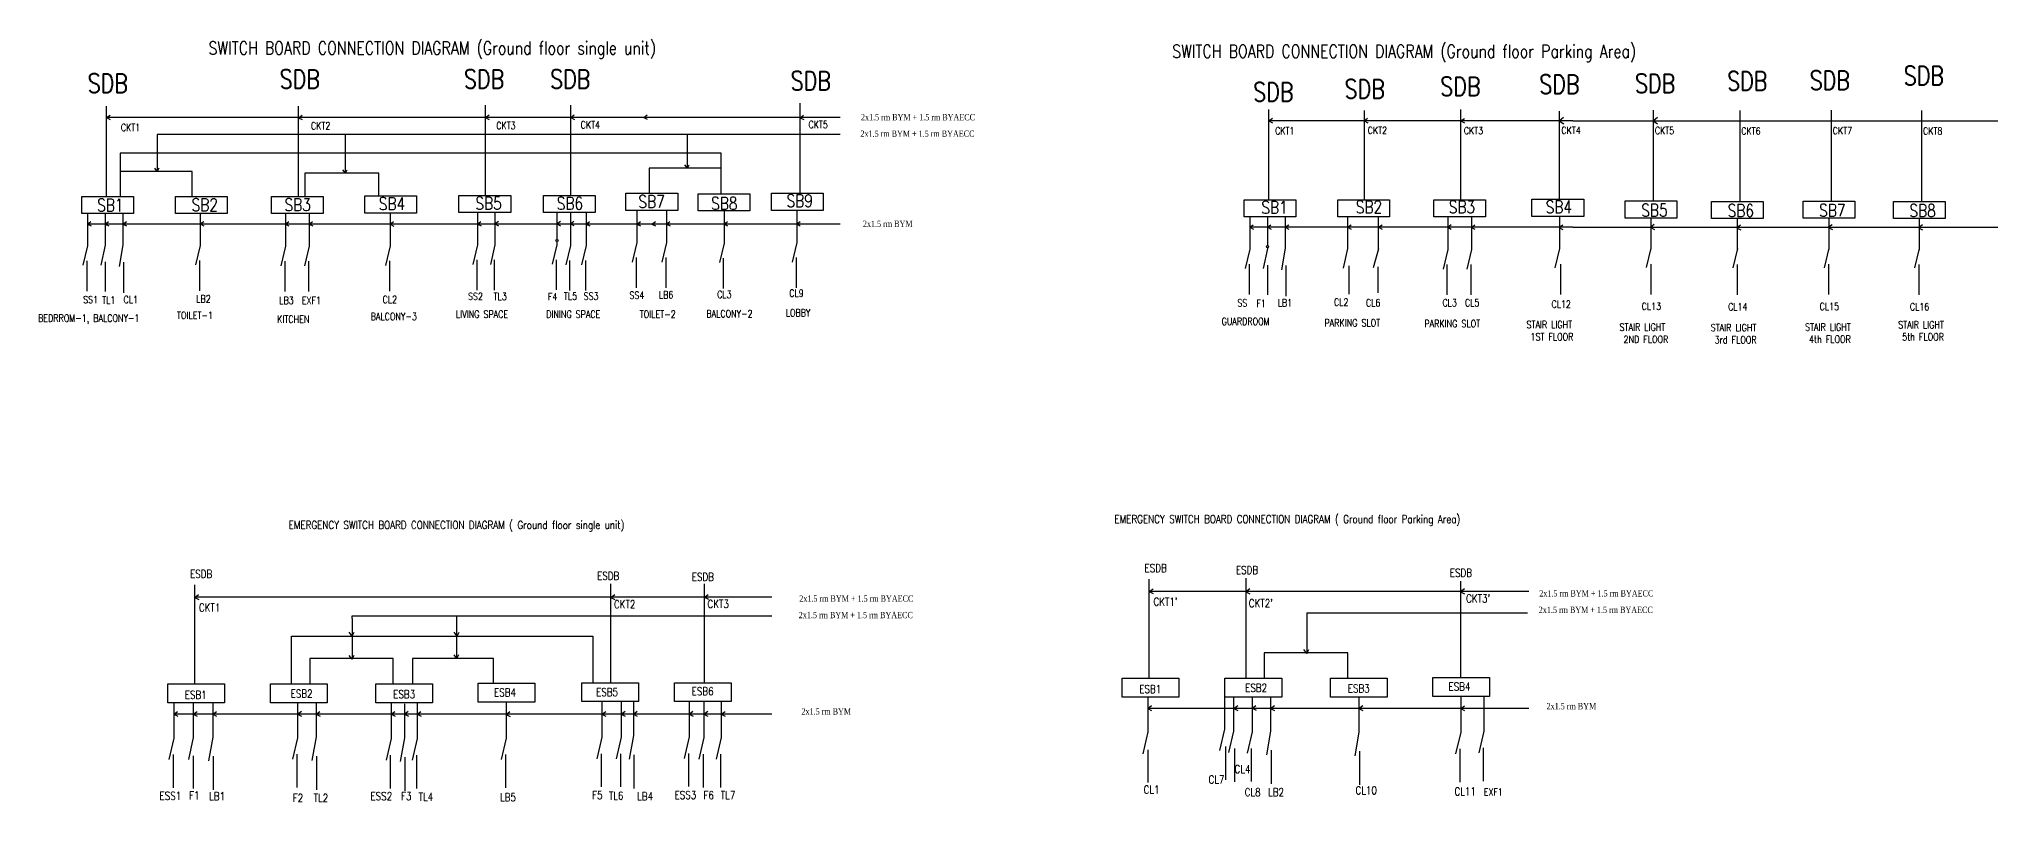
# Model space of a CAD drawing. Header units: inches. Extents: x 4849 to 14405, y -37970 to -930.
# Drawn here: x 5431 to 6360, y -36638 to -36275 of the extents above; entities that cross this region are included whole.
import ezdxf

# ---------------------------------------------------------------- set-up
doc = ezdxf.new("R2010")
doc.units = ezdxf.units.IN
doc.header["$LTSCALE"] = 10
doc.header["$MEASUREMENT"] = 0
doc.layers.add('Diagram', color=134, linetype='Continuous', plot=False)
doc.styles.get("Standard").update_dxf_attribs({"font": 'simplex.shx', "width": 0.8, "height": 3})

msp = doc.modelspace()

# ---------------------------------------------------------------- linework, layer by layer
at = {"layer": 'Diagram'}
for p, q in [((5462.77, -36349.92), (5462.77, -36306.97)), ((5554.22, -36349.92), (5554.22, -36306.97)), ((5643.31, -36349.41), (5643.31, -36306.46)), ((5683.92, -36349.41), (5683.92, -36306.46)), ((5718.65, -36312.26), (5720.3, -36311.01)), ((5793.17, -36348.39), (5793.17, -36305.43)), ((6016.48, -36351.48), (6016.48, -36308.52)), ((6061.84, -36309), (6061.84, -36351.48)), ((6107.93, -36351.48), (6107.93, -36308.52)), ((6154.77, -36309.37), (6154.77, -36351.27)), ((6199.6, -36308.85), (6199.6, -36352.09)), ((6240.75, -36309.06), (6240.75, -36352.3)), ((6284.35, -36308.9), (6284.35, -36352.15)), ((6327.34, -36309.05), (6327.34, -36352.29)), ((5462.77, -36312.39), (5464.43, -36311.14)), ((5812.16, -36312.34), (5462.77, -36312.34)), ((5462.77, -36312.39), (5464.46, -36313.25)), ((5554.22, -36312.42), (5555.87, -36311.17)), ((5554.22, -36312.42), (5555.91, -36313.28)), ((5643.31, -36312.37), (5644.97, -36311.12)), ((5643.31, -36312.37), (5645.01, -36313.23)), ((5683.92, -36312.34), (5685.58, -36311.09)), ((5683.92, -36312.34), (5685.62, -36313.2)), ((5718.65, -36312.26), (5720.34, -36313.12)), ((5793.17, -36312.47), (5794.83, -36311.22)), ((5793.17, -36312.47), (5794.87, -36313.33)), ((6016.48, -36313.94), (6018.14, -36312.69)), ((6161.3, -36313.89), (6016.48, -36313.89)), ((6016.48, -36313.94), (6018.17, -36314.8)), ((6061.84, -36313.89), (6063.49, -36312.64)), ((6061.84, -36313.97), (6063.53, -36314.83)), ((6107.93, -36313.97), (6109.59, -36312.72)), ((6107.93, -36313.97), (6109.62, -36314.83)), ((6154.77, -36313.89), (6156.78, -36312.19)), ((6154.77, -36313.89), (6156.91, -36315.28)), ((6161.3, -36313.89), (6227.56, -36313.89)), ((6199.6, -36313.89), (6201.6, -36312.19)), ((6199.6, -36313.89), (6201.54, -36315.31)), ((5755.5, -36329.25), (5469.22, -36329.25)), ((5812.16, -36320.44), (5486.92, -36320.44)), ((5486.92, -36320.44), (5486.92, -36338.05)), ((5576.52, -36338.88), (5576.52, -36320.44)), ((5739.48, -36336.51), (5739.48, -36320.44)), ((5503.55, -36338.05), (5469.22, -36338.05)), ((5469.22, -36338.05), (5469.22, -36349.92)), ((5486.93, -36338.05), (5485.68, -36336.4)), ((5486.93, -36338.05), (5487.79, -36336.36)), ((5503.55, -36349.92), (5503.55, -36338.05)), ((5592.43, -36338.88), (5557.26, -36338.88)), ((5557.26, -36338.88), (5557.26, -36349.92)), ((5576.52, -36338.88), (5575.27, -36337.23)), ((5576.52, -36338.88), (5577.38, -36337.19)), ((5592.43, -36349.67), (5592.43, -36338.88)), ((5755.5, -36336.51), (5721.17, -36336.51)), ((5721.17, -36336.51), (5721.17, -36348.39)), ((5739.47, -36336.51), (5738.22, -36334.86)), ((5739.47, -36336.51), (5740.33, -36334.82)), ((5755.5, -36348.39), (5755.5, -36336.51)), ((5715.44, -36356.6), (5715.44, -36371.92)), ((5729.51, -36356.6), (5729.51, -36371.92)), ((5756.92, -36356.85), (5756.92, -36372.17)), ((5791.55, -36356.6), (5791.55, -36371.92)), ((5453.67, -36358.13), (5453.67, -36373.45)), ((5453.67, -36363.1), (5455.33, -36361.85)), ((5812.16, -36363.1), (5453.67, -36363.1)), ((5453.67, -36363.1), (5455.36, -36363.96)), ((5462.09, -36358.13), (5462.09, -36373.23)), ((5462.09, -36363.1), (5463.74, -36361.85)), ((5462.09, -36363.1), (5463.78, -36363.96)), ((5470.55, -36358.13), (5470.55, -36373)), ((5470.55, -36363.1), (5472.2, -36361.85)), ((5470.55, -36363.1), (5472.24, -36363.96)), ((5507.38, -36357.94), (5507.38, -36373.26)), ((5507.38, -36363.05), (5509.03, -36361.8)), ((5507.38, -36363.05), (5509.07, -36363.91)), ((5547.95, -36358.33), (5547.95, -36373.66)), ((5547.95, -36363.07), (5549.61, -36361.82)), ((5547.95, -36363.07), (5549.64, -36363.93)), ((5559.26, -36363.11), (5560.91, -36361.86)), ((5559.26, -36363.11), (5560.95, -36363.97)), ((5559.27, -36358.33), (5559.27, -36373.66)), ((5597.87, -36358.14), (5597.87, -36373.46)), ((5597.87, -36363.17), (5599.53, -36361.92)), ((5597.87, -36363.17), (5599.57, -36364.03)), ((5639.44, -36357.74), (5639.44, -36373.06)), ((5639.44, -36363.1), (5641.1, -36361.85)), ((5639.44, -36363.1), (5641.14, -36363.96)), ((5647.8, -36357.74), (5647.8, -36373.06)), ((5647.8, -36363.04), (5649.45, -36361.79)), ((5647.8, -36363.04), (5649.49, -36363.9)), ((5677.28, -36357.6), (5677.28, -36370.39)), ((5677.28, -36363.04), (5678.94, -36361.79)), ((5677.28, -36363.04), (5678.97, -36363.9)), ((5683.7, -36357.91), (5683.7, -36373.24)), ((5683.7, -36363), (5685.36, -36361.75)), ((5683.7, -36363), (5685.4, -36363.86)), ((5691.22, -36357.91), (5691.22, -36373.24)), ((5691.22, -36363.11), (5692.88, -36361.86)), ((5691.22, -36363.11), (5692.91, -36363.97)), ((5715.44, -36363.1), (5717.1, -36361.85)), ((5715.44, -36363.1), (5717.13, -36363.96)), ((5722.54, -36363.1), (5724.19, -36361.85)), ((5722.54, -36363.1), (5724.23, -36363.96)), ((5729.51, -36363.1), (5731.17, -36361.85)), ((5729.51, -36363.1), (5731.21, -36363.96)), ((5756.92, -36363.12), (5758.58, -36361.87)), ((5756.92, -36363.12), (5758.61, -36363.98)), ((5791.55, -36363.06), (5793.21, -36361.82)), ((5791.55, -36363.06), (5793.24, -36363.93)), ((6007.38, -36359.68), (6007.38, -36375)), ((6007.38, -36364.65), (6009.04, -36363.4)), ((6161.3, -36364.65), (6007.38, -36364.65)), ((6007.38, -36364.65), (6009.07, -36365.51)), ((6015.8, -36359.68), (6015.8, -36373.33)), ((6015.8, -36364.65), (6017.46, -36363.4)), ((6015.8, -36364.65), (6017.49, -36365.51)), ((6024.26, -36359.68), (6024.26, -36374.55)), ((6024.26, -36364.65), (6025.91, -36363.4)), ((6024.26, -36364.65), (6025.95, -36365.51)), ((6054, -36359.49), (6054, -36374.81)), ((6054, -36364.65), (6055.65, -36363.4)), ((6054, -36364.65), (6055.69, -36365.51)), ((6068.74, -36374.87), (6068.74, -36359.68)), ((6068.74, -36364.65), (6070.4, -36363.4)), ((6068.74, -36364.65), (6070.44, -36365.51)), ((6101.66, -36359.89), (6101.66, -36375.21)), ((6101.66, -36364.62), (6103.32, -36363.37)), ((6101.66, -36364.62), (6103.35, -36365.48)), ((6112.97, -36364.66), (6114.62, -36363.41)), ((6112.97, -36364.66), (6114.66, -36365.52)), ((6112.98, -36359.89), (6112.98, -36375.21)), ((6154.87, -36359.37), (6154.87, -36374.7)), ((6154.87, -36364.65), (6156.53, -36363.4)), ((6154.87, -36364.87), (6156.57, -36365.73)), ((6161.3, -36364.65), (6228.33, -36364.65)), ((6198.39, -36364.43), (6200.04, -36363.18)), ((6198.47, -36360.29), (6198.47, -36375.12)), ((6198.47, -36364.8), (6200.17, -36365.66)), ((6239.54, -36364.64), (6241.2, -36363.39)), ((6239.62, -36360.51), (6239.62, -36375.34)), ((6239.62, -36365.01), (6241.32, -36365.87)), ((6283.14, -36364.49), (6284.79, -36363.24)), ((6283.22, -36360.35), (6283.22, -36375.18)), ((6283.22, -36364.86), (6284.91, -36365.72)), ((6326.13, -36364.63), (6327.79, -36363.38)), ((6326.22, -36360.5), (6326.22, -36375.33)), ((6326.22, -36365), (6327.91, -36365.86)), ((5453.67, -36373.45), (5451.46, -36382.76)), ((5462.09, -36373.23), (5460.02, -36382.76)), ((5470.55, -36373), (5468.74, -36383.28)), ((5507.38, -36373.26), (5505.17, -36382.57)), ((5547.95, -36373.66), (5545.74, -36382.97)), ((5559.27, -36373.66), (5557.07, -36382.97)), ((5597.87, -36373.46), (5595.66, -36382.77)), ((5639.44, -36373.06), (5637.23, -36382.37)), ((5647.8, -36373.06), (5645.59, -36382.37)), ((5677.28, -36372.92), (5675.07, -36382.23)), ((5677.28, -36371.48), (5677.28, -36372.92)), ((5683.7, -36373.24), (5681.49, -36382.55)), ((5691.22, -36373.24), (5689.01, -36382.55)), ((5715.44, -36371.92), (5713.23, -36381.23)), ((5729.51, -36371.92), (5727.3, -36381.23)), ((5756.92, -36372.17), (5754.71, -36381.48)), ((5791.55, -36371.92), (5789.34, -36381.23)), ((6007.38, -36375), (6005.17, -36384.31)), ((6015.8, -36374.78), (6013.73, -36384.31)), ((6015.8, -36374.41), (6015.8, -36374.78)), ((6024.26, -36374.55), (6022.45, -36384.83)), ((6054, -36374.81), (6051.79, -36384.12)), ((6068.74, -36374.87), (6066.11, -36384)), ((6101.66, -36375.21), (6099.45, -36384.52)), ((6112.98, -36375.21), (6110.78, -36384.52)), ((6154.87, -36374.7), (6152.66, -36384.01)), ((6198.48, -36374.51), (6196.28, -36383.82)), ((6239.64, -36374.72), (6237.43, -36384.03)), ((6283.23, -36374.57), (6281.02, -36383.88)), ((6326.23, -36374.71), (6324.02, -36384.02)), ((5453.33, -36380.6), (5453.33, -36395.04)), ((5462.09, -36381.1), (5462.09, -36395.26)), ((5470.77, -36381.32), (5470.77, -36395.94)), ((5507.03, -36380.41), (5507.03, -36394.84)), ((5547.61, -36380.81), (5547.61, -36395.24)), ((5558.93, -36380.81), (5558.93, -36395.24)), ((5597.53, -36380.61), (5597.53, -36395.04)), ((5639.1, -36380.21), (5639.1, -36394.65)), ((5647.45, -36380.21), (5647.45, -36394.65)), ((5676.94, -36380.08), (5676.94, -36394.51)), ((5683.36, -36380.39), (5683.36, -36394.82)), ((5690.88, -36380.39), (5690.88, -36394.82)), ((5715.1, -36379.08), (5715.1, -36393.51)), ((5729.17, -36379.08), (5729.17, -36393.51)), ((5756.58, -36379.32), (5756.58, -36393.75)), ((5791.21, -36379.08), (5791.21, -36393.51)), ((6007.04, -36382.16), (6007.04, -36396.59)), ((6015.8, -36382.65), (6015.8, -36396.81)), ((6024.48, -36382.87), (6024.48, -36397.49)), ((6054.53, -36382.94), (6054.53, -36396.46)), ((6068.46, -36395.91), (6068.46, -36383.45)), ((6101.32, -36382.36), (6101.32, -36396.79)), ((6112.64, -36382.36), (6112.64, -36396.79)), ((6155.4, -36382.16), (6155.4, -36396.6)), ((6198.36, -36382.17), (6198.36, -36396.6)), ((6239.51, -36382.38), (6239.51, -36396.81)), ((6283.11, -36382.23), (6283.11, -36396.66)), ((6326.1, -36382.37), (6326.1, -36396.8)), ((5959.51, -36579.44), (5959.51, -36532.28)), ((6005.55, -36531.75), (6005.55, -36579.44)), ((6107.81, -36533.28), (6107.81, -36579.16)), ((5504.8, -36582.22), (5504.8, -36535.06)), ((5504.8, -36541), (5506.62, -36539.63)), ((5504.8, -36541), (5506.66, -36541.95)), ((5779.68, -36540.95), (5504.86, -36540.95)), ((5703.02, -36581.65), (5703.02, -36534.49)), ((5703.02, -36540.98), (5704.83, -36539.61)), ((5703.02, -36540.98), (5704.87, -36541.93)), ((5747.6, -36581.65), (5747.6, -36534.49)), ((5747.6, -36540.95), (5749.42, -36539.58)), ((5747.6, -36540.95), (5749.46, -36541.9)), ((5959.51, -36538.23), (5961.33, -36536.86)), ((5959.51, -36538.23), (5961.37, -36539.17)), ((6140.38, -36538.18), (5959.58, -36538.18)), ((6005.55, -36538.18), (6007.37, -36536.81)), ((6005.55, -36538.3), (6007.41, -36539.25)), ((6107.81, -36538.18), (6109.63, -36536.81)), ((6107.81, -36538.35), (6109.67, -36539.3)), ((5579.76, -36551.12), (5579.76, -36549.85)), ((5579.76, -36549.85), (5779.68, -36549.85)), ((5579.76, -36551.12), (5579.76, -36570.45)), ((5629.68, -36570.09), (5629.68, -36549.85)), ((6034.47, -36548.34), (6034.47, -36567.67)), ((6034.47, -36548.34), (6139.6, -36548.34)), ((5550.79, -36582.22), (5550.79, -36559.39)), ((5550.79, -36559.39), (5694.46, -36559.39)), ((5579.72, -36559.39), (5578.35, -36557.58)), ((5579.72, -36559.39), (5580.66, -36557.54)), ((5629.75, -36559.39), (5628.38, -36557.58)), ((5629.75, -36559.39), (5630.69, -36557.54)), ((5694.46, -36559.39), (5694.46, -36581.65)), ((5599.33, -36570.1), (5559.52, -36570.1)), ((5559.52, -36570.1), (5559.52, -36582.22)), ((5579.77, -36570.45), (5578.4, -36568.63)), ((5579.77, -36570.45), (5580.72, -36568.59)), ((5599.33, -36582.22), (5599.33, -36570.1)), ((5647.15, -36570.09), (5608.54, -36570.09)), ((5608.54, -36570.09), (5608.54, -36582.22)), ((5629.68, -36570.09), (5628.31, -36568.28)), ((5629.68, -36570.09), (5630.63, -36568.23)), ((5647.15, -36581.93), (5647.15, -36570.09)), ((6054.04, -36567.33), (6014.23, -36567.33)), ((6014.23, -36567.33), (6014.23, -36579.44)), ((6034.48, -36567.67), (6033.11, -36565.85)), ((6034.48, -36567.67), (6035.43, -36565.81)), ((6054.04, -36579.44), (6054.04, -36567.33)), ((5958.76, -36588.45), (5958.76, -36605.02)), ((5995.41, -36604.14), (5995.41, -36587.53)), ((5999.78, -36605.06), (5999.78, -36588.45)), ((6008.48, -36588.24), (6008.48, -36605.06)), ((6017.3, -36588.35), (6017.3, -36604.68)), ((6059.38, -36588.85), (6059.38, -36605.18)), ((6107.84, -36588.46), (6107.84, -36605.28)), ((6118.87, -36587.96), (6118.87, -36604.79)), ((5494.81, -36591.22), (5494.81, -36608.05)), ((5494.81, -36596.68), (5496.62, -36595.31)), ((5494.81, -36596.68), (5496.67, -36597.62)), ((5779.68, -36596.68), (5494.81, -36596.68)), ((5504.05, -36591.22), (5504.05, -36607.8)), ((5504.05, -36596.68), (5505.87, -36595.31)), ((5504.05, -36596.68), (5505.91, -36597.62)), ((5513.34, -36591.22), (5513.34, -36607.55)), ((5513.34, -36596.68), (5515.15, -36595.31)), ((5513.34, -36596.68), (5515.19, -36597.62)), ((5553.77, -36591.01), (5553.77, -36607.84)), ((5553.77, -36596.62), (5555.59, -36595.25)), ((5553.77, -36596.62), (5555.63, -36597.57)), ((5562.59, -36591.13), (5562.59, -36607.46)), ((5562.59, -36596.68), (5564.41, -36595.31)), ((5562.59, -36596.68), (5564.45, -36597.62)), ((5598.32, -36591.45), (5598.32, -36608.27)), ((5598.32, -36596.65), (5600.13, -36595.28)), ((5598.32, -36596.65), (5600.17, -36597.59)), ((5604.67, -36591.63), (5604.67, -36607.96)), ((5604.67, -36596.6), (5606.49, -36595.23)), ((5604.67, -36596.6), (5606.53, -36597.54)), ((5610.73, -36596.69), (5612.55, -36595.32)), ((5610.73, -36596.69), (5612.59, -36597.64)), ((5610.75, -36591.45), (5610.75, -36608.27)), ((5653.13, -36591.23), (5653.13, -36608.06)), ((5653.13, -36596.76), (5654.95, -36595.39)), ((5653.13, -36596.76), (5654.99, -36597.7)), ((5698.77, -36590.8), (5698.77, -36607.62)), ((5698.77, -36596.68), (5700.58, -36595.31)), ((5698.77, -36596.68), (5700.63, -36597.62)), ((5707.94, -36590.8), (5707.94, -36607.62)), ((5707.94, -36596.62), (5709.76, -36595.25)), ((5707.94, -36596.62), (5709.8, -36597.56)), ((5713.73, -36590.54), (5713.73, -36606.87)), ((5713.73, -36596.6), (5715.55, -36595.23)), ((5713.73, -36596.6), (5715.59, -36597.55)), ((5740.31, -36590.64), (5740.31, -36607.47)), ((5740.31, -36596.62), (5742.13, -36595.25)), ((5740.31, -36596.62), (5742.17, -36597.56)), ((5747.36, -36590.99), (5747.36, -36607.81)), ((5747.36, -36596.57), (5749.18, -36595.2)), ((5747.36, -36596.57), (5749.22, -36597.52)), ((5755.61, -36590.99), (5755.61, -36607.81)), ((5755.61, -36596.7), (5757.43, -36595.33)), ((5755.61, -36596.7), (5757.47, -36597.64)), ((5958.76, -36593.9), (5960.58, -36592.53)), ((5958.76, -36593.9), (5960.62, -36594.85)), ((6140.38, -36593.9), (5958.76, -36593.9)), ((5999.78, -36593.9), (6001.6, -36592.53)), ((5999.78, -36593.9), (6001.64, -36594.85)), ((6008.48, -36593.85), (6010.3, -36592.48)), ((6008.48, -36593.85), (6010.34, -36594.79)), ((6017.3, -36593.9), (6019.12, -36592.53)), ((6017.3, -36593.9), (6019.16, -36594.85)), ((6059.38, -36593.9), (6061.2, -36592.53)), ((6059.38, -36593.9), (6061.24, -36594.85)), ((6107.84, -36593.98), (6109.66, -36592.61)), ((6107.84, -36593.98), (6109.7, -36594.93)), ((5494.81, -36608.05), (5492.38, -36618.27)), ((5504.05, -36607.8), (5501.77, -36618.27)), ((5513.34, -36607.55), (5511.35, -36618.83)), ((5553.77, -36607.84), (5551.34, -36618.06)), ((5562.59, -36607.46), (5560.6, -36618.73)), ((5598.32, -36608.27), (5595.89, -36618.5)), ((5604.67, -36607.96), (5602.68, -36619.24)), ((5610.75, -36608.27), (5608.32, -36618.5)), ((5653.13, -36608.06), (5650.7, -36618.28)), ((5698.77, -36607.62), (5696.34, -36617.84)), ((5707.94, -36607.62), (5705.51, -36617.84)), ((5713.73, -36606.87), (5711.74, -36618.14)), ((5740.31, -36607.47), (5737.88, -36617.69)), ((5747.36, -36607.81), (5744.94, -36618.03)), ((5755.61, -36607.81), (5753.19, -36618.03)), ((5958.76, -36605.02), (5956.49, -36615.49)), ((5995.3, -36603.74), (5992.88, -36613.96)), ((5999.68, -36604.66), (5997.25, -36614.88)), ((6008.48, -36605.06), (6006.06, -36615.28)), ((6017.3, -36604.68), (6015.32, -36615.96)), ((6059.38, -36605.18), (6057.4, -36616.46)), ((6107.84, -36605.28), (6105.42, -36615.5)), ((6118.87, -36604.79), (6116.45, -36615.01)), ((5494.43, -36615.9), (5494.43, -36631.74)), ((5504.05, -36616.44), (5504.05, -36631.99)), ((5513.58, -36616.69), (5513.58, -36632.73)), ((5553.39, -36615.69), (5553.39, -36631.54)), ((5562.84, -36616.59), (5562.84, -36632.63)), ((5597.94, -36616.13), (5597.94, -36631.97)), ((5604.92, -36617.09), (5604.92, -36633.14)), ((5610.37, -36616.13), (5610.37, -36631.97)), ((5652.75, -36615.91), (5652.75, -36631.75)), ((5698.39, -36615.47), (5698.39, -36631.32)), ((5707.56, -36615.47), (5707.56, -36631.32)), ((5713.98, -36616), (5713.98, -36632.04)), ((5739.93, -36615.32), (5739.93, -36631.16)), ((5746.98, -36615.66), (5746.98, -36631.51)), ((5755.24, -36615.66), (5755.24, -36631.51)), ((5958.76, -36613.66), (5958.76, -36629.22)), ((5995.73, -36612.05), (5995.73, -36627.89)), ((6000.1, -36612.97), (6000.1, -36628.81)), ((6008.11, -36612.91), (6008.11, -36628.76)), ((6017.55, -36613.81), (6017.55, -36629.86)), ((6059.63, -36614.32), (6059.63, -36630.36)), ((6107.46, -36613.13), (6107.46, -36628.98)), ((6118.5, -36612.64), (6118.5, -36628.48))]:
    msp.add_line(p, q, dxfattribs=at)
at = {"layer": 'Diagram', "ltscale": 10}
for p, q in [((6227.56, -36313.89), (6392.38, -36313.89)), ((5469.22, -36329.25), (5469.22, -36338.05)), ((5755.5, -36336.51), (5755.5, -36329.25)), ((6228.33, -36364.65), (6401.64, -36364.65))]:
    msp.add_line(p, q, dxfattribs=at)
at = {"layer": 'Diagram'}
for points in [[(5451.02, -36349.92), (5475.65, -36349.92), (5475.65, -36358.13), (5451.02, -36358.13)], [(5495.6, -36349.92), (5520.24, -36349.92), (5520.24, -36358.13), (5495.6, -36358.13)], [(5541.34, -36349.92), (5565.98, -36349.92), (5565.98, -36358.13), (5541.34, -36358.13)], [(5585.74, -36349.67), (5610.37, -36349.67), (5610.37, -36357.87), (5585.74, -36357.87)], [(5630.64, -36349.41), (5655.28, -36349.41), (5655.28, -36357.62), (5630.64, -36357.62)], [(5670.93, -36349.41), (5695.57, -36349.41), (5695.57, -36357.62), (5670.93, -36357.62)], [(5710.19, -36348.39), (5734.83, -36348.39), (5734.83, -36356.59), (5710.19, -36356.59)], [(5744.58, -36348.64), (5769.21, -36348.64), (5769.21, -36356.85), (5744.58, -36356.85)], [(5779.48, -36348.39), (5804.11, -36348.39), (5804.11, -36356.59), (5779.48, -36356.59)], [(6004.73, -36351.48), (6029.36, -36351.48), (6029.36, -36359.68), (6004.73, -36359.68)], [(6049.31, -36351.48), (6073.95, -36351.48), (6073.95, -36359.68), (6049.31, -36359.68)], [(6095.05, -36351.48), (6119.69, -36351.48), (6119.69, -36359.68), (6095.05, -36359.68)], [(6141.8, -36351.27), (6166.44, -36351.27), (6166.44, -36359.47), (6141.8, -36359.47)], [(6186.23, -36352.09), (6210.86, -36352.09), (6210.86, -36360.29), (6186.23, -36360.29)], [(6227.38, -36352.3), (6252.01, -36352.3), (6252.01, -36360.51), (6227.38, -36360.51)], [(6270.98, -36352.15), (6295.61, -36352.15), (6295.61, -36360.35), (6270.98, -36360.35)], [(6313.97, -36352.29), (6338.61, -36352.29), (6338.61, -36360.5), (6313.97, -36360.5)], [(5946.61, -36579.44), (5973.65, -36579.44), (5973.65, -36588.45), (5946.61, -36588.45)], [(5995.56, -36579.44), (6022.61, -36579.44), (6022.61, -36588.45), (5995.56, -36588.45)], [(6045.78, -36579.44), (6072.82, -36579.44), (6072.82, -36588.45), (6045.78, -36588.45)], [(6094.52, -36579.16), (6121.56, -36579.16), (6121.56, -36588.17), (6094.52, -36588.17)], [(5491.89, -36582.22), (5518.94, -36582.22), (5518.94, -36591.22), (5491.89, -36591.22)], [(5540.85, -36582.22), (5567.89, -36582.22), (5567.89, -36591.22), (5540.85, -36591.22)], [(5591.06, -36582.22), (5618.11, -36582.22), (5618.11, -36591.22), (5591.06, -36591.22)], [(5639.8, -36581.93), (5666.85, -36581.93), (5666.85, -36590.94), (5639.8, -36590.94)], [(5689.11, -36581.65), (5716.15, -36581.65), (5716.15, -36590.66), (5689.11, -36590.66)], [(5733.34, -36581.65), (5760.39, -36581.65), (5760.39, -36590.66), (5733.34, -36590.66)]]:
    msp.add_lwpolyline(points, close=True, dxfattribs=at)
for centre in [(5677.28, -36370.93), (6015.8, -36373.87)]:
    msp.add_circle(centre, 0.544, dxfattribs=at)

# ---------------------------------------------------------------- texts
at = {"layer": 'Diagram', "attachment_point": 1}
for s, insert, char_height in [('SWITCH BOARD CONNECTION DIAGRAM (Ground floor single unit)', (5511.34, -36276.1), 6.1666), ('SWITCH BOARD CONNECTION DIAGRAM (Ground floor Parking Area)', (5970.43, -36277.66), 6.1666), ('CKT1', (5469.58, -36315.36), 3.448), ('CKT2', (5560.14, -36314.56), 3.448), ('CKT3', (5648.41, -36314.45), 3.448), ('CKT4', (5688.62, -36314.1), 3.448), ('CKT5', (5797.14, -36313.95), 3.448), ('CKT1', (6019.44, -36316.9), 3.448), ('CKT2', (6063.54, -36316.73), 3.448), ('CKT3', (6109.32, -36316.86), 3.448), ('CKT4', (6155.83, -36316.72), 3.448), ('CKT5', (6200.35, -36316.81), 3.448), ('CKT6', (6241.5, -36317.02), 3.448), ('CKT7', (6285.09, -36316.87), 3.448), ('CKT8', (6328.09, -36317.01), 3.448), ('CL9', (5787.99, -36394.32), 3.448), ('SS1', (5451.61, -36397.39), 3.448), ('TL1', (5460.66, -36397.62), 3.448), ('CL1', (5470.84, -36397.36), 3.448), ('LB2', (5505.5, -36397.02), 3.448), ('LB3', (5545.06, -36397.75), 3.448), ('EXF1', (5555.8, -36397.75), 3.448), ('CL2', (5594.27, -36397.34), 3.448), ('SS2', (5634.96, -36395.83), 3.448), ('TL3', (5647.15, -36395.85), 3.448), ('F4', (5672.98, -36395.96), 3.448), ('TL5', (5680.64, -36395.73), 3.448), ('SS3', (5690.04, -36395.73), 3.448), ('SS4', (5711.84, -36395.31), 3.448), ('LB6', (5725.9, -36395.1), 3.448), ('CL3', (5753.62, -36394.9), 3.448), ('SS', (6001.46, -36398.93), 3.448), ('F1', (6010.52, -36399.17), 3.448), ('LB1', (6020.7, -36398.9), 3.448), ('CL2', (6047.51, -36398.56), 3.448), ('CL6', (6062.72, -36398.88), 3.448), ('CL3', (6099.16, -36398.86), 3.448), ('CL5', (6109.89, -36398.86), 3.448), ('CL12', (6151.11, -36399.57), 3.448), ('CL13', (6194.09, -36400.57), 3.448), ('CL14', (6235.24, -36400.78), 3.448), ('CL15', (6278.84, -36400.62), 3.448), ('CL16', (6321.83, -36400.77), 3.448), ('EMERGENCY SWITCH BOARD CONNECTION DIAGRAM ( Ground floor single unit)', (5549.5, -36504.57), 3.8116), ('EMERGENCY SWITCH BOARD CONNECTION DIAGRAM ( Ground floor Parking Area)', (5942.88, -36501.79), 3.8116), ('ESDB', (5502.52, -36527.89), 3.812), ('ESDB', (5696.44, -36528.83), 3.812), ('ESDB', (5741.54, -36529.3), 3.812), ('ESDB', (5957.24, -36525.12), 3.812), ('ESDB', (6000.76, -36526.05), 3.812), ('ESDB', (6102.68, -36527.37), 3.812), ('CKT2', (5704.48, -36542.38), 3.812), ('CKT3', (5749.03, -36542.21), 3.812), ("CKT1'", (5961.48, -36541.14), 3.812), ("CKT2'", (6006.91, -36541.87), 3.812), ("CKT3'", (6110.41, -36539.6), 3.812), ('CKT1', (5506.77, -36543.92), 3.812), ('ESB1', (5500.02, -36585.52), 3.812), ('ESB2', (5550.45, -36584.94), 3.812), ('ESB3', (5599.31, -36585.22), 3.812), ('ESB4', (5647.33, -36584.35), 3.812), ('ESB5', (5695.97, -36584.25), 3.812), ('ESB6', (5741.48, -36583.79), 3.812), ('ESB1', (5954.73, -36582.75), 3.812), ('ESB2', (6005.16, -36582.17), 3.812), ('ESB3', (6054.02, -36582.44), 3.812), ('ESB4', (6102.04, -36581.58), 3.812), ('CL7', (5987.72, -36625.85), 3.812), ('CL4', (6000.1, -36620.89), 3.812), ('ESS1', (5488.01, -36633.63), 3.812), ('F1', (5502.07, -36633.46), 3.812), ('LB1', (5511.67, -36633.8), 3.812), ('F2', (5551.44, -36634.66), 3.812), ('TL2', (5561.38, -36634.66), 3.812), ('ESS2', (5588.47, -36633.8), 3.812), ('F3', (5603.04, -36633.8), 3.812), ('TL4', (5611.44, -36634.14), 3.812), ('LB5', (5650.18, -36634.31), 3.812), ('F5', (5694.09, -36633.3), 3.812), ('TL6', (5702.06, -36633.57), 3.812), ('LB4', (5715.56, -36633.84), 3.812), ('ESS3', (5733.36, -36633.26), 3.812), ('F6', (5747.08, -36633.37), 3.812), ('TL7', (5755.37, -36633.26), 3.812), ('CL1', (5956.78, -36630.68), 3.812), ('CL8', (6004.92, -36631.88), 3.812), ('LB2', (6016.1, -36631.88), 3.812), ('CL10', (6057.75, -36631.02), 3.812), ('CL11', (6104.9, -36631.54), 3.812), ('EXF1', (6118.83, -36631.99), 3.448)]:
    msp.add_mtext(s, dxfattribs=dict(at, insert=insert, char_height=char_height))
at = {"layer": 'Diagram', "ltscale": 10, "attachment_point": 1}
for s, insert, char_height, width in [('SDB', (5453.76, -36291.56), 9, 23.8228), ('SDB', (5545.21, -36289.53), 9, 23.8228), ('SDB', (5632.99, -36289.53), 9, 23.8228), ('SDB', (5674.04, -36289.53), 9, 23.8228), ('SDB', (5788.65, -36290.35), 9, 23.8228), ('SDB', (6145.29, -36291.99), 9, 23.8228), ('SDB', (6190.89, -36291.64), 9, 23.8228), ('SDB', (6234.76, -36290.47), 9, 23.8228), ('SDB', (6274.09, -36290.15), 9, 23.8228), ('SDB', (6318.9, -36287.89), 9, 23.8228), ('SDB', (6009, -36295.66), 9, 23.8228), ('SDB', (6052.51, -36294.26), 9, 23.8228), ('SDB', (6098.11, -36293.04), 9, 23.8228), ('SB1', (5458.28, -36351.06), 6, 10.2794), ('SB2', (5503.27, -36350.89), 6, 10.2794), ('SB3', (5547.55, -36350.87), 6, 11.0507), ('SB4', (5592.43, -36350.37), 6, 13.1896), ('SB5', (5638.48, -36350.19), 6, 12.1201), ('SB6', (5677.22, -36350.23), 6, 15.4153), ('SB7', (5716.1, -36349.39), 6, 15.4153), ('SB8', (5750.76, -36350.23), 6, 15.4153), ('SB9', (5786.68, -36348.97), 6, 15.4153), ('SB1', (6012.88, -36352.14), 6, 10.2794), ('SB2', (6057.87, -36351.98), 6, 10.2794), ('SB3', (6102.14, -36351.95), 6, 11.0507), ('SB4', (6148.33, -36351.93), 6, 13.1896), ('SB5', (6193.86, -36353.48), 6, 12.1201), ('SB6', (6235.01, -36353.69), 6, 12.1201), ('SB7', (6278.61, -36353.54), 6, 12.1201), ('SB8', (6321.61, -36353.68), 6, 12.1201)]:
    msp.add_mtext(s, dxfattribs=dict(at, insert=insert, char_height=char_height, width=width))
at = {"layer": 'Diagram', "color": 1, "ltscale": 10, "char_height": 3, "width": 55.9028, "attachment_point": 1}
for s, insert in [('{\\fTimes New Roman|b0|i0|c0|p18;2x1.5 rm BYM + 1.5 rm BYAECC}', (5822.15, -36310.67)), ('{\\fTimes New Roman|b0|i0|c0|p18;2x1.5 rm BYM + 1.5 rm BYAECC}', (5821.9, -36318.53)), ('{\\fTimes New Roman|b0|i0|c0|p18;2x1.5 rm BYM }', (5823.09, -36361.47)), ('{\\fTimes New Roman|b0|i0|c0|p18;2x1.5 rm BYM + 1.5 rm BYAECC}', (5792.77, -36540.03)), ('{\\fTimes New Roman|b0|i0|c0|p18;2x1.5 rm BYM + 1.5 rm BYAECC}', (6145.28, -36537.57)), ('{\\fTimes New Roman|b0|i0|c0|p18;2x1.5 rm BYM + 1.5 rm BYAECC}', (5792.51, -36547.89)), ('{\\fTimes New Roman|b0|i0|c0|p18;2x1.5 rm BYM + 1.5 rm BYAECC}', (6145.03, -36545.43)), ('{\\fTimes New Roman|b0|i0|c0|p18;2x1.5 rm BYM }', (5793.8, -36593.82)), ('{\\fTimes New Roman|b0|i0|c0|p18;2x1.5 rm BYM }', (6148.78, -36591.31))]:
    msp.add_mtext(s, dxfattribs=dict(at, insert=insert))
at = {"layer": 'Diagram', "color": 1, "attachment_point": 1}
for s, insert, char_height in [('LOBBY', (5786.3, -36403.63), 3.472), ('BEDRROM-1, BALCONY-1', (5430.12, -36406.18), 3.4717), ('TOILET-1', (5496.31, -36404.86), 3.472), ('KITCHEN', (5544.03, -36406.71), 3.472), ('BALCONY-3', (5588.6, -36405.39), 3.472), ('LIVING SPACE', (5629.2, -36404.34), 3.4717), ('DINING SPACE', (5672.19, -36404.34), 3.4717), ('TOILET-2', (5716.75, -36404.34), 3.472), ('BALCONY-2', (5748.51, -36404.07), 3.472), ('GUARDROOM', (5993.96, -36407.73), 3.472), ('PARKING SLOT', (6042.94, -36408.47), 3.4717), ('PARKING SLOT', (6090.55, -36408.81), 3.4717), ('STAIR LIGHT\\P 1ST FLOOR', (6139.16, -36409.28), 3.4717), ('STAIR LIGHT\\P 2ND FLOOR', (6183.53, -36410.49), 3.4717), ('STAIR LIGHT\\P 3rd FLOOR', (6226.93, -36410.73), 3.4717), ('STAIR LIGHT\\P 4th FLOOR', (6271.88, -36410.45), 3.4717), ('STAIR LIGHT\\P 5th FLOOR', (6316.28, -36409.33), 3.4717)]:
    msp.add_mtext(s, dxfattribs=dict(at, insert=insert, char_height=char_height))

doc.saveas('drawing.dxf')
